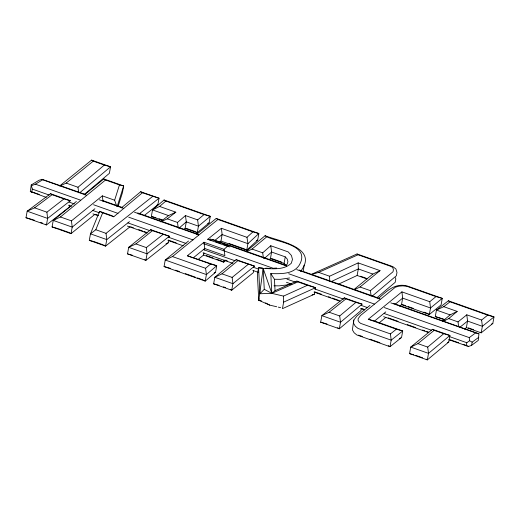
<?xml version="1.0" encoding="UTF-8"?>
<svg xmlns="http://www.w3.org/2000/svg" width="520" height="520" viewBox="0 0 520 520"><rect width="100%" height="100%" fill="white"/><g stroke="black" fill="none" stroke-linecap="round" stroke-linejoin="round"><path stroke-width="0.78" d="M448.65 339.671L468.559 346.489L471.601 345.325L478.244 340.418L478.94 333.814L393.334 303.322M369.96 305.396L356.837 316.05L353.795 320.067L353.581 323.303L355.277 326.196L358 328.432L391.176 340.165L402.707 331L374.556 321.042L368.29 319.261L401.901 291.863L429.748 301.711L436 296.595L442.26 298.37L441.084 304.902L429.344 314.502L401.499 304.655L399.62 306.183M276.725 306.761L269.704 305.11L258.758 300.287L258.94 298.675M46.254 197.379L30.297 191.516L31.259 184.931L39.007 180.284L42.055 179.322L85.69 194.532M303.407 270.731L304.103 265.122M261.476 300.898L258.758 300.287L263.159 268.431C272.565 268.736 283.946 270.322 291.324 263.218L292.468 259.415L291.46 255.528L288.204 251.914L270.751 245.739L262.697 252.824L263.452 258.336M26 217.724L27.177 211.192L50.492 193.713L70.343 200.733L47.619 218.419L46.443 224.952L26 217.724L31.772 219.375M31.72 192.238L32.292 189.078L31.259 184.931M94.984 214.266L71.032 233.649L52.072 226.941L53.248 220.415L76.349 201.474M69.563 205.088L69.166 207.266L46.443 224.952L45.344 224.269M130.149 226.681L105.586 246.123L89.291 240.357L90.467 233.831L99.567 211.322L112.008 215.722L113.75 216.775L142.402 192.77L159.029 198.218L157.852 204.744L144.001 215.716M168.727 239.889L168.201 242.794L145.88 260.37L127.51 253.877L128.687 247.344L150.716 229.665L169.377 236.262L169.117 237.712M162.767 220.493L151.34 216.45L152.516 209.924L164.066 199.999L210.281 216.339L209.112 222.872L197.262 232.694L185.114 228.397L183.892 229.45M229.762 246.935L227.481 246.292L224.022 249.34L203.977 242.249L187.35 255.788L216.73 265.74L215.553 272.272L205.244 281.106L164.06 266.546L165.237 260.013L188.519 241.02M185.114 228.397L186.29 221.864L185.445 215.572L197.645 219.889L204.061 214.578L210.281 216.339L198.439 226.161L197.262 232.694L195.533 231.641M198.01 259.571L203.567 255.041L203.957 252.863M204.483 249.964L204.744 248.514L203.977 242.249M220.961 241.072L222.138 234.54L221.383 228.286L246.987 237.334L247.91 243.659L246.74 250.185L220.961 241.072L219.713 242.08M213.642 283.822L214.819 277.29L236.145 259.617L254.514 266.117L232.895 283.686L231.719 290.212L213.642 283.822L219.096 285.37M224.107 259.987L223.711 262.164L203.567 255.041M245.492 249.457L246.74 250.185L257.699 240.052L258.869 233.525L216.209 218.439L196.703 234.351M253.734 270.465L253.338 272.642L231.719 290.212L230.581 289.523M258.161 269.971L257.381 274.326L258.758 300.287M269.288 259.578L270.439 258.57L271.615 252.038L270.751 245.739M286.084 265.629L284.07 263.387L285.24 256.854L271.615 252.038L264.713 258.115M315.283 289.146L315.549 287.697L307.463 285.272L283.524 296.108L283.634 302.139L282.458 308.666L314.373 294.222L314.762 292.045M320.678 322.179L321.854 315.653L344.286 297.856L362.063 304.142L340.516 322.25L339.346 328.783L320.678 322.179L327.015 323.986M338.819 284.017L357.136 275.47L358.312 268.938L358.169 262.899L380.022 270.627L360.041 286.995L354.282 289.75M353.795 320.067L352.404 329.836L354.101 332.728L356.824 334.965L390.007 346.697L401.531 337.526L402.707 331L396.37 329.192L368.29 319.261M361.276 308.497L360.887 310.674L339.346 328.783L337.597 327.73M401.499 304.655L402.668 298.129L401.901 291.863M409.559 353.613L410.735 347.081L432.465 329.297L449.943 335.478L448.767 342.004L427.336 359.899L409.559 353.613L413.731 354.796M445.113 320.079L435.272 316.602L436.449 310.07L448.376 300.788L494 316.921L492.824 323.453L481.195 332.839L466.382 327.6L464.503 329.121M466.382 327.6L467.551 321.074L466.791 314.808L481.611 320.047L487.708 315.133L494 316.921L482.365 326.307L481.195 332.839L480.064 332.15M466.245 345.891L466.81 342.732L469.599 340.724L469.274 337.61L475.676 332.872L478.94 333.814M471.601 345.325L472.173 342.166L478.81 337.259M116.753 206.291L114.634 200.213L119.457 184.912L123.669 185.965L122.492 192.498L118.216 206.05M117.253 206.297L123.669 185.965L103.818 178.945L84.461 194.818M129.435 221.644L106.763 239.59L90.467 233.831L95.817 229.73L102.648 212.843L99.567 211.322M300.547 271.44C319.261 247.618 279.253 241.378 265.096 235.722L246.123 251.505M259.935 293.755L264.271 289.296L263.159 268.431L258.557 267.8L259.935 293.755L271.824 293.358L283.524 296.108M246.987 237.334L252.915 231.855L258.869 233.525L247.91 243.659L222.138 234.54L214.63 240.584M226.025 260.13L223.711 262.164L222.508 261.45M178.243 227.948L177.502 222.443L185.445 215.572M178.958 228.208L186.29 221.864L198.439 226.161L197.645 219.889M159.588 206.433L175.838 212.18L168.513 215.579L152.516 209.924L159.588 206.433L165.841 201.058L204.061 214.578M252.915 231.855L217.919 219.479L172.445 256.568L165.237 260.013L206.414 274.579L205.589 268.288L210.587 264.004L216.73 265.74L206.414 274.579L205.244 281.106L203.469 280.046M442.825 321.061L450.073 314.892L457.171 311.409L443.775 306.67L436.449 310.07L450.073 314.892M443.04 321.392L448.715 318.604L457.171 311.409M78.695 192.751L77.987 187.258L104.358 165.055L110.546 166.81L109.369 173.336L84.338 194.409M80.022 192.504L110.546 166.81L91.585 160.102L59.579 186.004M355.869 302.393L345.956 298.883L329.134 312.234L321.854 315.653L340.516 322.25L339.709 315.971L355.869 302.393L362.063 304.142M121.355 207.896L140.66 191.724L159.029 198.218L138.879 214.169M443.736 333.716L434.181 330.337L417.931 343.635L410.735 347.081L428.512 353.366L427.713 347.094L443.736 333.716L449.943 335.478L428.512 353.366L427.336 359.899L426.173 359.197M246.331 251.83L252.05 249.061L266.825 236.769C277.908 242.444 311.512 244.894 299.039 265.506C292.675 274.482 280.527 273.786 270.79 273.598L271.824 293.358L297.908 281.892L307.463 285.272M248.242 264.329L232.128 277.42L232.895 283.686L214.819 277.29L221.988 273.832L237.874 260.663L254.514 266.117M285.402 265.636L287.183 264.167L287.931 261.677L287.261 259.096L285.24 256.854M264.271 289.296L271.824 293.358L275.041 290.693L296.881 281.093L315.549 287.697L283.634 302.139M371.118 296.153L370.428 290.667L393.022 271.758L393.413 269.659L392.795 267.703L391.255 266.507L358.079 254.774L357.038 253.975L311.077 274.482M372.463 295.906L396.363 275.776L396.981 272.428L395.909 268.99L392.893 266.65L357.038 253.975M376.903 297.784L395.194 282.302L395.811 278.961L395.375 277.583M94.9 208.754L72.209 227.117L53.248 220.415L60.437 216.964L105.534 179.992L119.457 184.912M354.094 289.419L372.827 274.072L380.022 270.627M193.622 257.569L204.744 248.514L224.887 255.639L224.022 249.34M374.556 321.042L385.801 311.877M395.174 304.239L402.668 298.129L430.521 307.976L442.26 298.37L407.303 286.013C394.914 282.646 386.782 291.174 378.085 298.798M379.009 322.992L385.879 317.389M458.614 326.599L458.042 321.906L466.791 314.808M460.05 327.151L467.551 321.074L482.365 326.307L481.611 320.047M60.398 185.828L66.177 183.079L93.288 161.142L104.358 165.055M69.336 232.609L71.032 233.649L72.209 227.117L71.448 220.857L102.336 195.864L114.634 200.213M227.481 246.292L207.708 239.297L221.383 228.286M163.02 234.448L146.328 247.592L147.056 253.838L128.687 247.344L135.935 243.912L152.406 230.698L169.377 236.262L147.056 253.838L145.88 260.37L144.768 259.688M436 296.595L406.985 286.332L402.805 285.864L399.041 286.163L395.395 287.17L360.601 315.413L358.189 318.597L358.072 320.405L359.047 322.069L360.633 323.375L390.442 333.912L396.37 329.192M95.817 229.73L106.028 233.344L152.685 196.411M46.904 212.18L47.619 218.419L27.177 211.192L34.606 207.831L46.904 212.18L63.954 198.906L70.343 200.733M161.194 221.286L168.513 215.579M160.706 221.897L167.297 218.836L175.838 212.18M443.775 306.67L450.028 301.808L487.708 315.133M34.606 207.831L52.098 194.714L63.954 198.906M31.337 185.744L35.38 184.178L42.725 179.777L86.327 195.195M256.315 240.76L257.699 240.052M214.136 272.968L215.553 272.272M447.337 342.7L448.767 342.004M207.675 223.561L209.112 222.872M491.381 324.142L492.824 323.453M399.347 338.553L400.803 337.87M156.397 205.433L157.852 204.744M166.017 243.815L168.201 242.794M311.103 274.683L318.669 272.363L329.596 276.231L358.169 262.899M331.201 281.587L358.312 268.938L372.827 274.072M318.669 272.363L358.079 254.774M312.117 294.925L314.373 294.222M289.575 277.966L280.345 279.325L274.45 279.272L270.79 273.598M290.608 283.966L286.202 285.025L279.168 285.851L274.007 285.812M273.565 268.242L276.699 268.053M258.557 267.8L262.516 268.008M265.681 268.177L270.433 268.431M278.284 307.125L280.625 307.678M89.291 240.357L92.97 241.3M151.34 216.45L155.941 217.75M207.708 239.297L211.906 240.494M52.072 226.941L58.325 228.716M127.51 253.877L132.418 255.268M164.06 266.546L170.326 268.327M435.272 316.602L440.954 318.221M30.297 191.516L33.157 192.355M360.575 276.25L365.853 278.115M357.136 275.47L367.068 278.98M66.177 183.079L77.987 187.258M167.297 218.836L177.502 222.443M360.041 286.995L370.428 290.667M252.05 249.061L262.697 252.824M448.715 318.604L458.042 321.906M402.044 304.414L405.808 305.747M408.063 306.547L413.335 308.406M423.872 312.13L427.635 313.463M441.662 318.422L443.892 319.215M468.384 327.873L473.571 329.706M158.951 218.706L162.643 220.012M186.381 228.41L194.766 231.374M229.06 243.497L244.868 249.087M271.668 258.564L281.534 262.054M270.439 258.57L284.07 263.387M102.525 200.486L122.427 207.525M137.728 212.933L198.192 234.312M212.732 239.453L286.195 265.434M299.208 270.036L379.561 298.447M99.327 199.791L123.806 208.448M134.517 212.232L198.77 234.956M210.243 239.011L286.741 266.065M296.686 269.581L380.062 299.065M390.767 302.848L475.676 332.872M215.508 241.625L220.772 243.483M223.782 244.55L228.293 246.142M35.38 184.178L80.529 200.142M93.535 204.744L118.027 213.401M128.739 217.191L193.018 239.922M203.736 243.711L274.137 268.606M288.678 273.748L374.381 304.057M384.332 307.574L469.274 337.61M102.648 212.843L113.75 216.775M32.292 189.078L49.12 195.033M69.011 202.066L74.367 203.957M92.729 210.451L99.612 212.881M127.913 222.892L150.098 230.737M168.461 237.231L186.056 243.451M203.651 249.678L235.014 260.767M253.377 267.261L258.733 269.152M287.04 279.162L295.451 282.139M314.581 288.899L343.649 299.182M361.244 305.403L367.361 307.567M384.196 313.514L431.626 330.291M449.222 336.512L466.81 342.732M33.871 192.562L39.227 194.454M95.856 214.481L98.15 215.293M131.06 226.928L133.354 227.74M138.71 229.632L142.538 230.984M144.066 231.53L146.361 232.343M169.319 240.455L176.208 242.892M225.18 260.214L227.481 261.021M314.717 291.87L321.601 294.307M328.49 296.745L330.785 297.557M332.319 298.096L339.203 300.534M362.161 308.653L364.455 309.459M388.18 317.85L398.125 321.367M407.31 324.617L415.727 327.594M422.617 330.025L424.912 330.837M426.439 331.383L428.74 332.195M450.164 339.768L458.582 342.745M463.171 344.37L466.999 345.722M68.445 205.225L71.5 206.303M92.924 213.876L98.28 215.774M127.348 226.05L147.238 233.083M167.895 240.389L183.196 245.797M203.086 252.831L232.921 263.387M252.811 270.419L258.167 272.311M286.468 282.321L291.824 284.213M314.008 292.058L340.022 301.256M360.672 308.562L364.5 309.913M383.624 316.673L428.76 332.637M206.317 255.58L212.999 257.94M216.71 259.252L221.91 261.092M187.35 255.788L210.587 264.004M221.988 273.832L232.128 277.42M60.437 216.964L71.448 220.857M172.445 256.568L205.589 268.288M135.935 243.912L146.328 247.592M329.134 312.234L339.709 315.971M417.931 343.635L427.713 347.094M223.489 286.871L225.667 287.638M32.494 219.583L34.664 220.35M40.45 222.397L42.62 223.165M59.059 228.975L68.601 232.349M175.597 270.186L179.368 271.518M185.393 273.65L195.182 277.115M197.444 277.914L202.716 279.78M93.704 241.482L103.188 244.836M358.521 335.127L362.343 336.479M369.987 339.183L379.918 342.693M415.818 355.387L422.584 357.779M265.59 302.894L269.704 305.11M469.599 340.724L472.173 342.166M164.066 199.999L165.841 201.058M140.66 191.724L142.402 192.77M265.096 235.722L266.825 236.769M236.145 259.617L237.874 260.663M428.2 313.814L429.344 314.502L430.521 307.976L429.748 301.711M432.465 329.297L434.181 330.337M216.209 218.439L217.919 219.479M103.818 178.945L105.534 179.992M91.585 160.102L93.288 161.142M150.716 229.665L152.406 230.698M344.286 297.856L345.956 298.883M388.323 345.67L390.007 346.697L391.176 340.165L390.442 333.912M103.916 245.096L105.586 246.123L106.763 239.59L106.028 233.344M448.376 300.788L450.028 301.808M50.492 193.713L52.098 194.714M467.766 345.995L468.559 346.489M42.055 179.322L42.725 179.777M296.881 281.093L297.908 281.892M263.159 268.431L271.824 293.358M102.336 195.864L102.999 201.344M274.45 279.272L275.041 290.693M329.596 276.231L329.719 281.515"/></g></svg>
